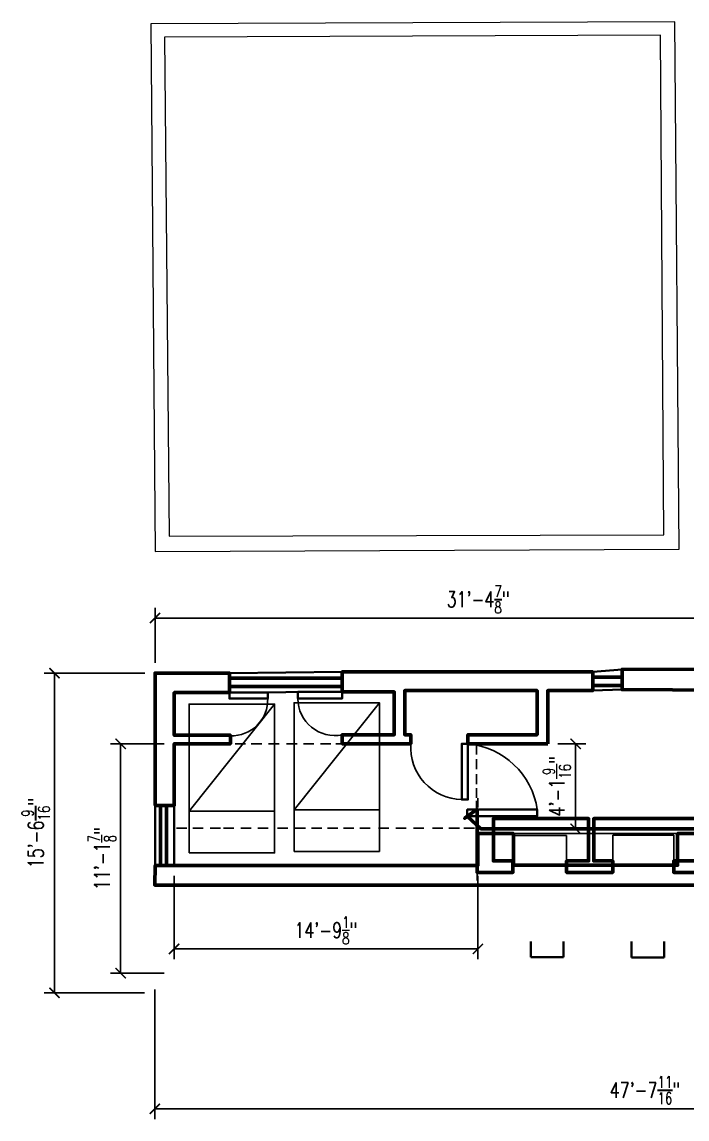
# Model space of a CAD drawing. Header units: inches. Extents: x -4012361 to -4008495, y 4010077 to 4012579.
# Drawn here: x -4010135 to -4009747, y 4011859 to 4012499 of the extents above; entities that cross this region are included whole.
import ezdxf

# ---------------------------------------------------------------- set-up
doc = ezdxf.new("R2010")
doc.units = ezdxf.units.IN
doc.header["$LTSCALE"] = 0.5
doc.header["$MEASUREMENT"] = 0
doc.layers.get('0').update_dxf_attribs({"color": 250})
doc.layers.get('Defpoints').update_dxf_attribs({"color": 250})
for name, color, linetype, lineweight in [('Cut', 250, 'Continuous', 60), ('Large Dimensions', 1, 'Continuous', 30), ('Motion Labels', 250, 'Continuous', 25), ('Small Dimensions', 170, 'Continuous', 15), ('Surface Edge', 250, 'Continuous', 25), ('Texture', 250, 'Continuous', 9), ('Thickest Edge', 250, 'Continuous', 40)]:
    doc.layers.add(name, color=color, linetype=linetype, lineweight=lineweight)
doc.styles.add('Arch-Dim', font='romans.shx', dxfattribs={"width": 0.75})
doc.dimstyles.new('Annotative', dxfattribs={"dimscale": 96, "dimtxt": 0.09375, "dimasz": 0.0625, "dimexe": 0.0625, "dimexo": 0.0625, "dimgap": 0.03125, "dimtad": 1, "dimdec": 4, "dimzin": 3, "dimdsep": 46, "dimlunit": 4, "dimtxsty": 'Arch-Dim', "dimblk": 'ARCHTICK', "dimcen": 0.09375, "dimazin": 2, "dimtfac": 0.75, "dimtdec": 4, "dimtix": 1, "dimtmove": 2, "dimatfit": 3, "dimfxl": 1, "dimtolj": 1, "dimtzin": 0, "dimarcsym": 0})

# ---------------------------------------------------------------- blocks, each defined once
blk = doc.blocks.new('_ArchTick')
at = {"color": 0, "linetype": 'ByBlock', "const_width": 0.15}
blk.add_lwpolyline([(-0.5, -0.5), (0.5, 0.5)], dxfattribs=at)
blk = doc.blocks.new('*D63')
at = {"layer": 'Defpoints', "color": 0, "transparency": 16777216}
for p in [(-4010057.4, 4011940.75, -3602.11), (-4009485.71, 4011942.13), (-4009485.71, 4011865.13)]:
    blk.add_point(p, dxfattribs=at)
at = {"layer": 'Large Dimensions', "color": 0, "lineweight": -2, "transparency": 16777216}
for p, q in [((-4010057.4, 4011934.75), (-4010057.4, 4011859.13)), ((-4009485.71, 4011936.13), (-4009485.71, 4011859.13)), ((-4010057.4, 4011865.13), (-4009485.71, 4011865.13))]:
    blk.add_line(p, q, dxfattribs=at)
at = {"layer": 'Large Dimensions', "color": 0, "lineweight": -2, "transparency": 16777216, "xscale": 6, "yscale": 6, "zscale": 6, "rotation": 180}
blk.add_blockref('_ArchTick', (-4010057.4, 4011865.13), dxfattribs=at)
at = {"layer": 'Large Dimensions', "color": 0, "lineweight": -2, "transparency": 16777216, "xscale": 6, "yscale": 6, "zscale": 6}
blk.add_blockref('_ArchTick', (-4009485.71, 4011865.13), dxfattribs=at)
at = {"layer": 'Large Dimensions', "color": 0, "transparency": 16777216, "insert": (-4009771.56, 4011876), "char_height": 9, "attachment_point": 5, "style": 'Arch-Dim'}
blk.add_mtext('\\A1;47\'-7{\\H0.75x;\\S11/16;}"', dxfattribs=at)
blk = doc.blocks.new('*D65')
at = {"layer": 'Defpoints', "color": 0, "transparency": 16777216}
for p in [(-4010057.28, 4012119.39), (-4010115.88, 4011932.82), (-4010057.38, 4011932.82)]:
    blk.add_point(p, dxfattribs=at)
at = {"layer": 'Large Dimensions', "color": 0, "lineweight": -2, "transparency": 16777216}
for p, q in [((-4010063.28, 4012119.39), (-4010121.88, 4012119.39)), ((-4010115.88, 4012119.39), (-4010115.88, 4011932.82)), ((-4010063.38, 4011932.82), (-4010121.88, 4011932.82))]:
    blk.add_line(p, q, dxfattribs=at)
at = {"layer": 'Large Dimensions', "color": 0, "lineweight": -2, "transparency": 16777216, "xscale": 6, "yscale": 6, "zscale": 6}
for p, rotation in [((-4010115.88, 4012119.39), 90), ((-4010115.88, 4011932.82), 270)]:
    blk.add_blockref('_ArchTick', p, dxfattribs=dict(at, rotation=rotation))
at = {"layer": 'Large Dimensions', "color": 0, "transparency": 16777216, "insert": (-4010126.75, 4012026.11), "char_height": 9, "attachment_point": 5, "rotation": 90, "style": 'Arch-Dim'}
blk.add_mtext('\\A1;15\'-6{\\H0.75x;\\S9/16;}"', dxfattribs=at)
blk = doc.blocks.new('*D67')
at = {"layer": 'Defpoints', "color": 0, "transparency": 16777216}
for p in [(-4009680.4, 4012151.57), (-4009680.4, 4012143.07), (-4010057.28, 4012119.39)]:
    blk.add_point(p, dxfattribs=at)
at = {"layer": 'Large Dimensions', "color": 0, "lineweight": -2, "transparency": 16777216}
for p, q in [((-4010057.28, 4012125.39), (-4010057.28, 4012157.57)), ((-4009680.4, 4012149.07), (-4009680.4, 4012157.57)), ((-4010057.28, 4012151.57), (-4009680.4, 4012151.57))]:
    blk.add_line(p, q, dxfattribs=at)
at = {"layer": 'Large Dimensions', "color": 0, "lineweight": -2, "transparency": 16777216, "xscale": 6, "yscale": 6, "zscale": 6, "rotation": 180}
blk.add_blockref('_ArchTick', (-4010057.28, 4012151.57), dxfattribs=at)
at = {"layer": 'Large Dimensions', "color": 0, "lineweight": -2, "transparency": 16777216, "xscale": 6, "yscale": 6, "zscale": 6}
blk.add_blockref('_ArchTick', (-4009680.4, 4012151.57), dxfattribs=at)
at = {"layer": 'Large Dimensions', "color": 0, "transparency": 16777216, "insert": (-4009868.84, 4012162.44), "char_height": 9, "attachment_point": 5, "style": 'Arch-Dim'}
blk.add_mtext('\\A1;31\'-4{\\H0.75x;\\S7/8;}"', dxfattribs=at)
blk = doc.blocks.new('*D69')
at = {"layer": 'Defpoints', "color": 0, "transparency": 16777216}
for p in [(-4010046.15, 4012007.14, -3602.11), (-4009869.03, 4012007.14, -3602.11), (-4009869.03, 4011958.44)]:
    blk.add_point(p, dxfattribs=at)
at = {"layer": 'Small Dimensions', "color": 0, "lineweight": -2, "transparency": 16777216}
for p, q in [((-4010046.15, 4012001.14), (-4010046.15, 4011952.44)), ((-4009869.03, 4012001.14), (-4009869.03, 4011952.44)), ((-4010046.15, 4011958.44), (-4009869.03, 4011958.44))]:
    blk.add_line(p, q, dxfattribs=at)
at = {"layer": 'Small Dimensions', "color": 0, "lineweight": -2, "transparency": 16777216, "xscale": 6, "yscale": 6, "zscale": 6, "rotation": 180}
blk.add_blockref('_ArchTick', (-4010046.15, 4011958.44), dxfattribs=at)
at = {"layer": 'Small Dimensions', "color": 0, "lineweight": -2, "transparency": 16777216, "xscale": 6, "yscale": 6, "zscale": 6}
blk.add_blockref('_ArchTick', (-4009869.03, 4011958.44), dxfattribs=at)
at = {"layer": 'Small Dimensions', "color": 0, "transparency": 16777216, "insert": (-4009957.59, 4011969.32), "char_height": 9, "attachment_point": 5, "style": 'Arch-Dim'}
blk.add_mtext('\\A1;14\'-9{\\H0.75x;\\S1/8;}"', dxfattribs=at)
blk = doc.blocks.new('*D70')
at = {"layer": 'Defpoints', "color": 0, "transparency": 16777216}
for p in [(-4010046.03, 4012078.14), (-4010077.31, 4011944.25), (-4010046.03, 4011944.25)]:
    blk.add_point(p, dxfattribs=at)
at = {"layer": 'Small Dimensions', "color": 0, "lineweight": -2, "transparency": 16777216}
for p, q in [((-4010052.03, 4012078.14), (-4010083.31, 4012078.14)), ((-4010077.31, 4012078.14), (-4010077.31, 4011944.25)), ((-4010052.03, 4011944.25), (-4010083.31, 4011944.25))]:
    blk.add_line(p, q, dxfattribs=at)
at = {"layer": 'Small Dimensions', "color": 0, "lineweight": -2, "transparency": 16777216, "xscale": 6, "yscale": 6, "zscale": 6}
for p, rotation in [((-4010077.31, 4012078.14), 90), ((-4010077.31, 4011944.25), 270)]:
    blk.add_blockref('_ArchTick', p, dxfattribs=dict(at, rotation=rotation))
at = {"layer": 'Small Dimensions', "color": 0, "transparency": 16777216, "insert": (-4010088.19, 4012011.2), "char_height": 9, "attachment_point": 5, "rotation": 90, "style": 'Arch-Dim'}
blk.add_mtext('\\A1;11\'-1{\\H0.75x;\\S7/8;}"', dxfattribs=at)
blk = doc.blocks.new('*D78')
at = {"layer": 'Defpoints', "color": 0, "transparency": 16777216}
for p in [(-4009828.34, 4012078.14), (-4009867.4, 4012028.58), (-4009812.06, 4012028.58)]:
    blk.add_point(p, dxfattribs=at)
at = {"layer": 'Small Dimensions', "color": 0, "lineweight": -2, "transparency": 16777216}
for p, q in [((-4009822.34, 4012078.14), (-4009806.06, 4012078.14)), ((-4009812.06, 4012078.14), (-4009812.06, 4012028.58)), ((-4009861.4, 4012028.58), (-4009806.06, 4012028.58))]:
    blk.add_line(p, q, dxfattribs=at)
at = {"layer": 'Small Dimensions', "color": 0, "lineweight": -2, "transparency": 16777216, "xscale": 6, "yscale": 6, "zscale": 6}
for p, rotation in [((-4009812.06, 4012078.14), 90), ((-4009812.06, 4012028.58), 270)]:
    blk.add_blockref('_ArchTick', p, dxfattribs=dict(at, rotation=rotation))
at = {"layer": 'Small Dimensions', "color": 0, "transparency": 16777216, "insert": (-4009822.94, 4012053.36), "char_height": 9, "attachment_point": 5, "rotation": 90, "style": 'Arch-Dim'}
blk.add_mtext('\\A1;4\'-1{\\H0.75x;\\S9/16;}"', dxfattribs=at)

msp = doc.modelspace()

# ---------------------------------------------------------------- linework, layer by layer
at = {"layer": 'Cut'}
for p, q in [((-4009948.2135, 4012116.51897), (-4010013.901, 4012116.51897)), ((-4009784.9635, 4012117.01897), (-4009802.026, 4012117.01897)), ((-4010013.901, 4012111.51897), (-4009948.2135, 4012111.51897)), ((-4009784.9635, 4012112.08147), (-4009802.026, 4012112.08147)), ((-4010054.0885, 4012007.14397), (-4010054.0885, 4012042.14397)), ((-4010050.526, 4012042.14397), (-4010050.526, 4012007.14397))]:
    msp.add_line(p, q, dxfattribs=at)
for points in [[(-4009680.401, 4012121.89397), (-4009784.9635, 4012121.58147), (-4009784.9635, 4012109.83147), (-4009667.5885, 4012109.14397), (-4009667.5885, 4012126.58147), (-4009680.401, 4012126.58147)], [(-4009828.3385, 4012078.14397), (-4009874.8385, 4012078.14397), (-4009874.8385, 4012083.39397), (-4009834.526, 4012083.39397), (-4009834.526, 4012109.20647), (-4009911.651, 4012109.20647), (-4009911.651, 4012083.39397), (-4009908.151, 4012083.39397), (-4009908.151, 4012078.14397), (-4009948.151, 4012078.14397), (-4009948.151, 4012083.39397), (-4009917.8385, 4012083.39397), (-4009917.8385, 4012108.45647), (-4009948.2135, 4012108.45647), (-4009948.2135, 4012120.14397), (-4009802.026, 4012120.14397), (-4009802.026, 4012109.20647), (-4009828.3385, 4012109.20647)], [(-4010057.276, 4012042.14397), (-4010057.276, 4012119.39397), (-4010013.901, 4012119.39397), (-4010013.901, 4012108.01897), (-4010046.026, 4012108.01897), (-4010046.026, 4012083.14397), (-4010013.276, 4012083.14397), (-4010013.276, 4012078.14397), (-4010046.026, 4012078.14397), (-4010046.026, 4012042.14397)]]:
    msp.add_lwpolyline(points, close=True, dxfattribs=at)
for points in [[(-4009741.2135, 4012034.45647, -687.47959), (-4009801.4635, 4012034.45647, -687.47959), (-4009801.4635, 4012009.83147, -687.47959), (-4009790.401, 4012009.83147, -687.47959), (-4009790.401, 4012003.08147, -687.47959), (-4009817.3385, 4012003.08147, -687.47959), (-4009817.3385, 4012009.83147, -687.47959), (-4009804.4635, 4012009.83147, -687.47959), (-4009804.4635, 4012034.45647, -687.47959), (-4009860.026, 4012034.45647, -687.47959), (-4009860.026, 4012009.83147, -687.47959), (-4009848.651, 4012009.83147, -687.47959), (-4009848.651, 4012003.08147, -687.47959), (-4009869.526, 4012003.08147, -687.47959), (-4009869.526, 4012039.95647, -687.47959), (-4009876.651, 4012034.70647, 0), (-4009875.2135, 4012035.95647, 0), (-4009867.401, 4012028.58147, 0), (-4009667.651, 4012028.58147, 0)], [(-4009731.776, 4012003.08147, -687.47959), (-4009754.8385, 4012003.08147, -687.47959), (-4009754.8385, 4012009.83147, -687.47959), (-4009741.2135, 4012009.83147, -687.47959)]]:
    msp.add_polyline3d(points, dxfattribs=at)
msp.add_polyline3d([(-4010046.151, 4012007.14397, 0), (-4010046.151, 4012007.14397, -3602.10662), (-4009869.026, 4012007.14397, -3602.10662), (-4009869.026, 4012025.76898, -3602.10662), (-4009848.3385, 4012025.76898, -3602.10662), (-4009848.3385, 4012007.26898, -3602.10662), (-4009752.5885, 4012007.26898, -3602.10662), (-4009752.5885, 4012025.76898, -3602.10662), (-4009731.526, 4012025.76898, -3602.10662), (-4009731.526, 4012007.26898, -3602.10662), (-4009720.651, 4012007.26898, -3602.10662), (-4009720.651, 4011995.70648, -3602.10662), (-4010057.401, 4011995.70648, -3602.10662), (-4010057.151, 4012007.14397, 0)], close=True, dxfattribs=at)
at = {"layer": 'Motion Labels'}
for p, q in [((-4010010.526, 4012078.14397), (-4010004.4635, 4012078.14397)), ((-4010001.151, 4012078.14397), (-4009995.0885, 4012078.14397)), ((-4009991.026, 4012078.14397), (-4009984.9635, 4012078.14397)), ((-4009980.526, 4012078.14397), (-4009974.4635, 4012078.14397)), ((-4009970.776, 4012078.14397), (-4009964.7135, 4012078.14397)), ((-4009960.776, 4012078.14397), (-4009954.7135, 4012078.14397)), ((-4009948.151, 4012078.14397), (-4009951.8385, 4012078.14397)), ((-4009869.901, 4012078.20647), (-4009869.901, 4012071.95647)), ((-4009869.901, 4012069.14397), (-4009869.901, 4012063.39397)), ((-4009869.901, 4012060.33147), (-4009869.901, 4012054.64397)), ((-4009869.901, 4012052.33147), (-4009869.901, 4012046.70647)), ((-4009869.901, 4012044.76897), (-4009869.901, 4012039.76897)), ((-4009869.026, 4012040.95648, -3602.10662), (-4009869.026, 4012046.39398, -3602.10662)), ((-4009869.026, 4012033.95648, -3602.10662), (-4009869.026, 4012038.58148, -3602.10662)), ((-4009869.026, 4012025.76898, -3602.10662), (-4009869.026, 4012030.45648, -3602.10662)), ((-4010044.8385, 4012028.95647), (-4010038.776, 4012028.95647)), ((-4010035.276, 4012028.95647), (-4010029.2135, 4012028.95647)), ((-4010025.151, 4012028.95647), (-4010019.0885, 4012028.95647)), ((-4010017.401, 4012028.95647), (-4010011.3385, 4012028.95647)), ((-4010007.3385, 4012028.95647), (-4010001.276, 4012028.95647)), ((-4009997.401, 4012028.95647), (-4009991.3385, 4012028.95647)), ((-4009985.8385, 4012028.95647), (-4009979.776, 4012028.95647)), ((-4009975.5885, 4012028.95647), (-4009969.526, 4012028.95647)), ((-4009966.026, 4012028.95647), (-4009959.9635, 4012028.95647)), ((-4009956.7135, 4012028.95647), (-4009950.651, 4012028.95647)), ((-4009947.4635, 4012028.95647), (-4009941.401, 4012028.95647)), ((-4009937.901, 4012028.95647), (-4009931.8385, 4012028.95647)), ((-4009926.9635, 4012028.95647), (-4009920.901, 4012028.95647)), ((-4009916.9635, 4012028.95647), (-4009910.901, 4012028.95647)), ((-4009906.651, 4012028.95647), (-4009900.5885, 4012028.95647)), ((-4009895.526, 4012028.95647), (-4009889.4635, 4012028.95647)), ((-4009885.901, 4012028.95647), (-4009879.8385, 4012028.95647)), ((-4009877.151, 4012028.95647), (-4009871.0885, 4012028.95647)), ((-4009869.526, 4012003.08147, -687.47959), (-4009869.526, 4011998.33147, -687.47959))]:
    msp.add_line(p, q, dxfattribs=at)
for centre, radius, start, end in [((-4010012.57725, 4012103.82022), 21.00038, 268.09322625, 1.90677375), ((-4009952.46069, 4012104.46055), 21.50289, 179.84432846, 281.56175017), ((-4009877.7436, 4012076.05223), 30.47926, 176.06479321, 268.64658371), ((-4009879.06524, 4012033.19714), 45.14513, 8.37035927, 84.62778393)]:
    msp.add_arc(centre, radius, start, end, dxfattribs=at)
at = {"layer": 'Surface Edge'}
for p, q in [((-4010037.401, 4012038.86272, -3602.10662), (-4009987.5885, 4012101.30022, -3602.10662)), ((-4009976.2135, 4012039.67522, -3602.10662), (-4009926.401, 4012102.11272, -3602.10662)), ((-4009988.0885, 4012038.86272, -3602.10662), (-4010037.4635, 4012038.86272, -3602.10662)), ((-4009926.901, 4012039.67522, -3602.10662), (-4009976.276, 4012039.67522, -3602.10662)), ((-4009848.651, 4012009.83147, -687.47959), (-4009848.651, 4012024.58147, -687.47959)), ((-4009848.651, 4012024.58147, -687.47959), (-4009817.3385, 4012024.58147, -687.47959)), ((-4009848.3385, 4012025.76898, -3602.10662), (-4009752.5885, 4012025.76898, -3602.10662)), ((-4009817.3385, 4012024.58147, -687.47959), (-4009817.3385, 4012009.83147, -687.47959)), ((-4009790.401, 4012009.83147, -687.47959), (-4009790.401, 4012024.76897, -687.47959)), ((-4009790.401, 4012024.76897, -687.47959), (-4009754.8385, 4012024.76897, -687.47959)), ((-4009754.8385, 4012024.76897, -687.47959), (-4009754.8385, 4012009.83147, -687.47959))]:
    msp.add_line(p, q, dxfattribs=at)
at = {"layer": 'Surface Edge', "elevation": -3602.10662}
for points in [[(-4010037.401, 4012014.48772), (-4009987.5885, 4012014.48772), (-4009987.5885, 4012101.30022), (-4010037.401, 4012101.30022)], [(-4009976.2135, 4012015.30022), (-4009926.401, 4012015.30022), (-4009926.401, 4012102.11272), (-4009976.2135, 4012102.11272)]]:
    msp.add_lwpolyline(points, close=True, dxfattribs=at)
at = {"layer": 'Texture'}
for p, q in [((-4009754.276, 4012499.45647), (-4010059.776, 4012498.26897)), ((-4010059.776, 4012498.26897), (-4010057.2135, 4012190.33147)), ((-4009751.7135, 4012191.70647), (-4009754.276, 4012499.45647)), ((-4010057.2135, 4012190.33147), (-4009751.7135, 4012191.70647))]:
    msp.add_line(p, q, dxfattribs=at)
msp.add_lwpolyline([(-4009760.526, 4012200.14397), (-4009762.5885, 4012491.83147), (-4010051.8385, 4012490.64397), (-4010049.026, 4012199.39397)], close=True, dxfattribs=at)
at = {"layer": 'Thickest Edge'}
for p, q in [((-4009948.2135, 4012120.14397), (-4010013.901, 4012119.39397)), ((-4009784.9635, 4012121.58147), (-4009802.026, 4012120.14397)), ((-4009948.2135, 4012108.45647), (-4010013.901, 4012108.01897)), ((-4009784.9635, 4012109.83147), (-4009802.026, 4012109.20647)), ((-4010057.276, 4012042.14397), (-4010057.151, 4012007.14397)), ((-4010046.026, 4012042.14397), (-4010046.026, 4012007.14397)), ((-4009838.2135, 4011962.83147), (-4009838.2135, 4011953.58147)), ((-4009819.151, 4011953.58147), (-4009819.151, 4011962.83147)), ((-4009779.40102, 4011962.76898), (-4009779.40102, 4011953.51898)), ((-4009760.33852, 4011953.51898), (-4009760.33852, 4011962.76898)), ((-4009838.2135, 4011953.58147), (-4009819.151, 4011953.58147)), ((-4009779.40102, 4011953.51898), (-4009760.33852, 4011953.51898))]:
    msp.add_line(p, q, dxfattribs=at)
for points in [[(-4010013.901, 4012108.01897), (-4009991.5885, 4012108.01897), (-4009991.5885, 4012104.51897), (-4010013.901, 4012104.51897)], [(-4009948.2135, 4012108.45647), (-4009973.9635, 4012108.45647), (-4009973.9635, 4012104.51897), (-4009948.2135, 4012104.51897)], [(-4009874.8385, 4012078.14397), (-4009878.4635, 4012078.14397), (-4009878.4635, 4012045.58147), (-4009874.8385, 4012045.58147)], [(-4009875.2135, 4012035.95647), (-4009834.401, 4012035.95647), (-4009834.401, 4012039.76897), (-4009875.2135, 4012039.76897)]]:
    msp.add_lwpolyline(points, close=True, dxfattribs=at)

# ---------------------------------------------------------------- dimensions: what is measured, and where the dimension line sits
at = {"layer": 'Large Dimensions'}
for base, p1, p2, picture, middle in [((-4009680.401, 4012151.56739), (-4010057.276, 4012119.39397), (-4009680.401, 4012143.06739), '*D67', (-4009868.8385, 4012162.44239)), ((-4009485.7135, 4011865.12989), (-4010057.401, 4011940.75489, -3602.10662), (-4009485.7135, 4011942.12989), '*D63', (-4009771.55725, 4011876.00489))]:
    dim = msp.add_linear_dim(base=base, p1=p1, p2=p2, dimstyle='Annotative', dxfattribs=at)
    dim.commit()
    dim.dimension.update_dxf_attribs({"geometry": picture, "text_midpoint": middle})
dim = msp.add_linear_dim(base=(-4010115.875, 4011932.81739), p1=(-4010057.276, 4012119.39397), p2=(-4010057.375, 4011932.81739), angle=90, dimstyle='Annotative', dxfattribs=at)
dim.commit()
dim.dimension.update_dxf_attribs({"geometry": '*D65', "text_midpoint": (-4010126.75, 4012026.10568)})
at = {"layer": 'Small Dimensions'}
for base, p1, p2, picture, middle in [((-4010077.3125, 4011944.25489), (-4010046.026, 4012078.14397), (-4010046.026, 4011944.25489), '*D70', (-4010088.1875, 4012011.19943)), ((-4009812.0625, 4012028.58147), (-4009828.3385, 4012078.14397), (-4009867.401, 4012028.58147), '*D78', (-4009822.9375, 4012053.36272))]:
    dim = msp.add_linear_dim(base=base, p1=p1, p2=p2, angle=90, dimstyle='Annotative', dxfattribs=at)
    dim.commit()
    dim.dimension.update_dxf_attribs({"geometry": picture, "text_midpoint": middle})
dim = msp.add_linear_dim(base=(-4009869.026, 4011958.44239), p1=(-4010046.151, 4012007.14397, -3602.10662), p2=(-4009869.026, 4012007.14397, -3602.10662), dimstyle='Annotative', dxfattribs=at)
dim.commit()
dim.dimension.update_dxf_attribs({"geometry": '*D69', "text_midpoint": (-4009957.5885, 4011969.31739)})

doc.saveas('drawing.dxf')
